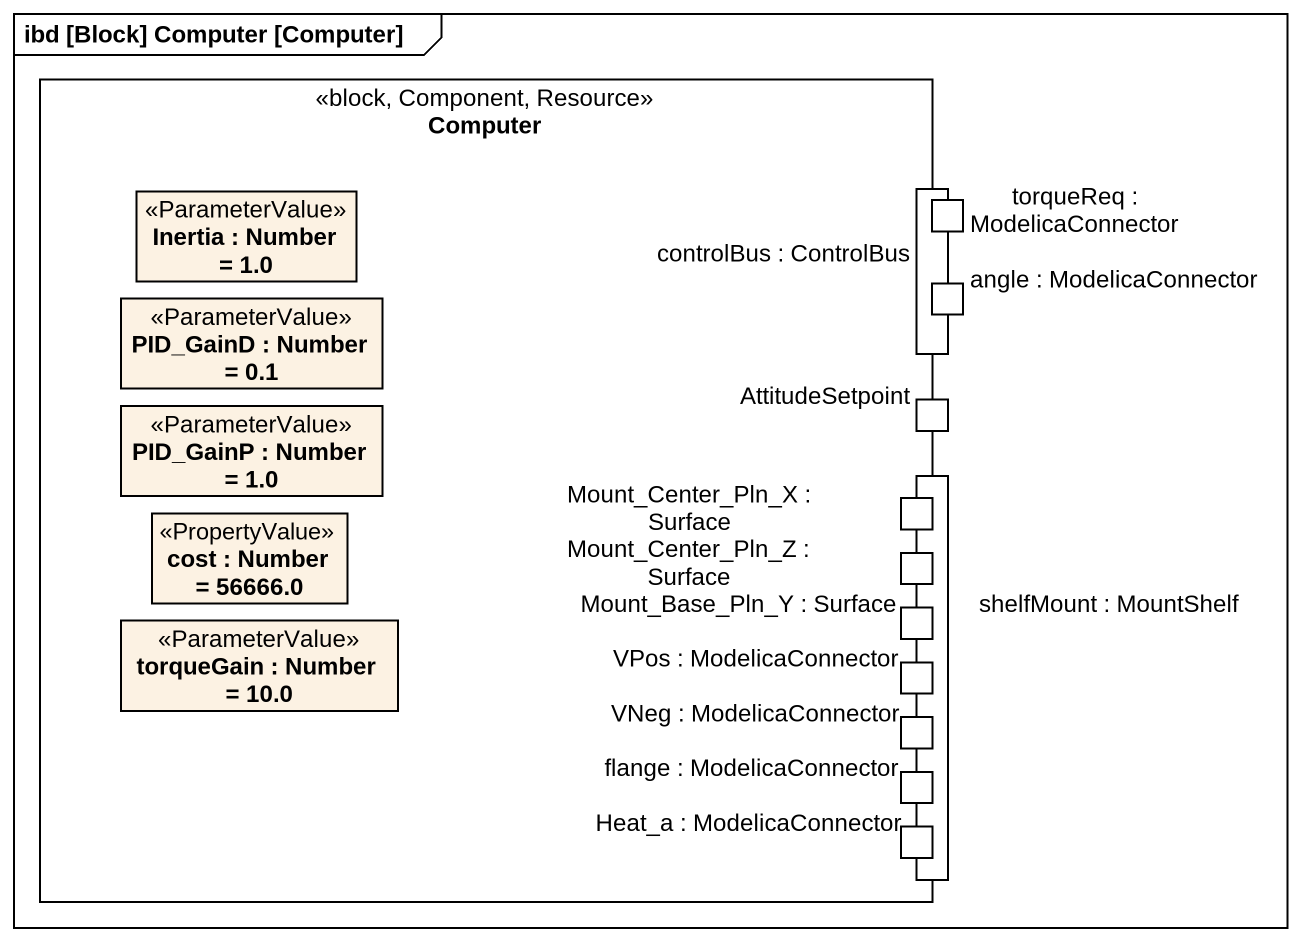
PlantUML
@startuml
mainframe ibd [Block] Computer [Computer]
rectangle Computer <<block, Component, Resource>> {
  rectangle "Inertia : Number = 1.0" as Inertia <<ParameterValue>>
  port "controlBus : ControlBus" as controlBus_ControlBus
  port "torqueReq : ModelicaConnector" as torqueReq_ModelicaConnector
  rectangle "PID_GainD : Number = 0.1" as PID_GainD <<ParameterValue>>
  port "angle : ModelicaConnector" as angle_ModelicaConnector
  rectangle "PID_GainP : Number = 1.0" as PID_GainP <<ParameterValue>>
  port AttitudeSetpoint
  port "Mount_Center_Pln_X : Surface" as Mount_Center_Pln_X_Surface
  port "shelfMount : MountShelf" as shelfMount_MountShelf
  rectangle "cost : Number = 56666.0" as cost <<PropertyValue>>
  port "Mount_Center_Pln_Z : Surface" as Mount_Center_Pln_Z_Surface
  port "Mount_Base_Pln_Y : Surface" as Mount_Base_Pln_Y_Surface
  rectangle "torqueGain : Number = 10.0" as torqueGain <<ParameterValue>>
  port "VPos : ModelicaConnector" as VPos_ModelicaConnector
  port "VNeg : ModelicaConnector" as VNeg_ModelicaConnector
  port "flange : ModelicaConnector" as flange_ModelicaConnector
  port "Heat_a : ModelicaConnector" as Heat_a_ModelicaConnector
}
@enduml
